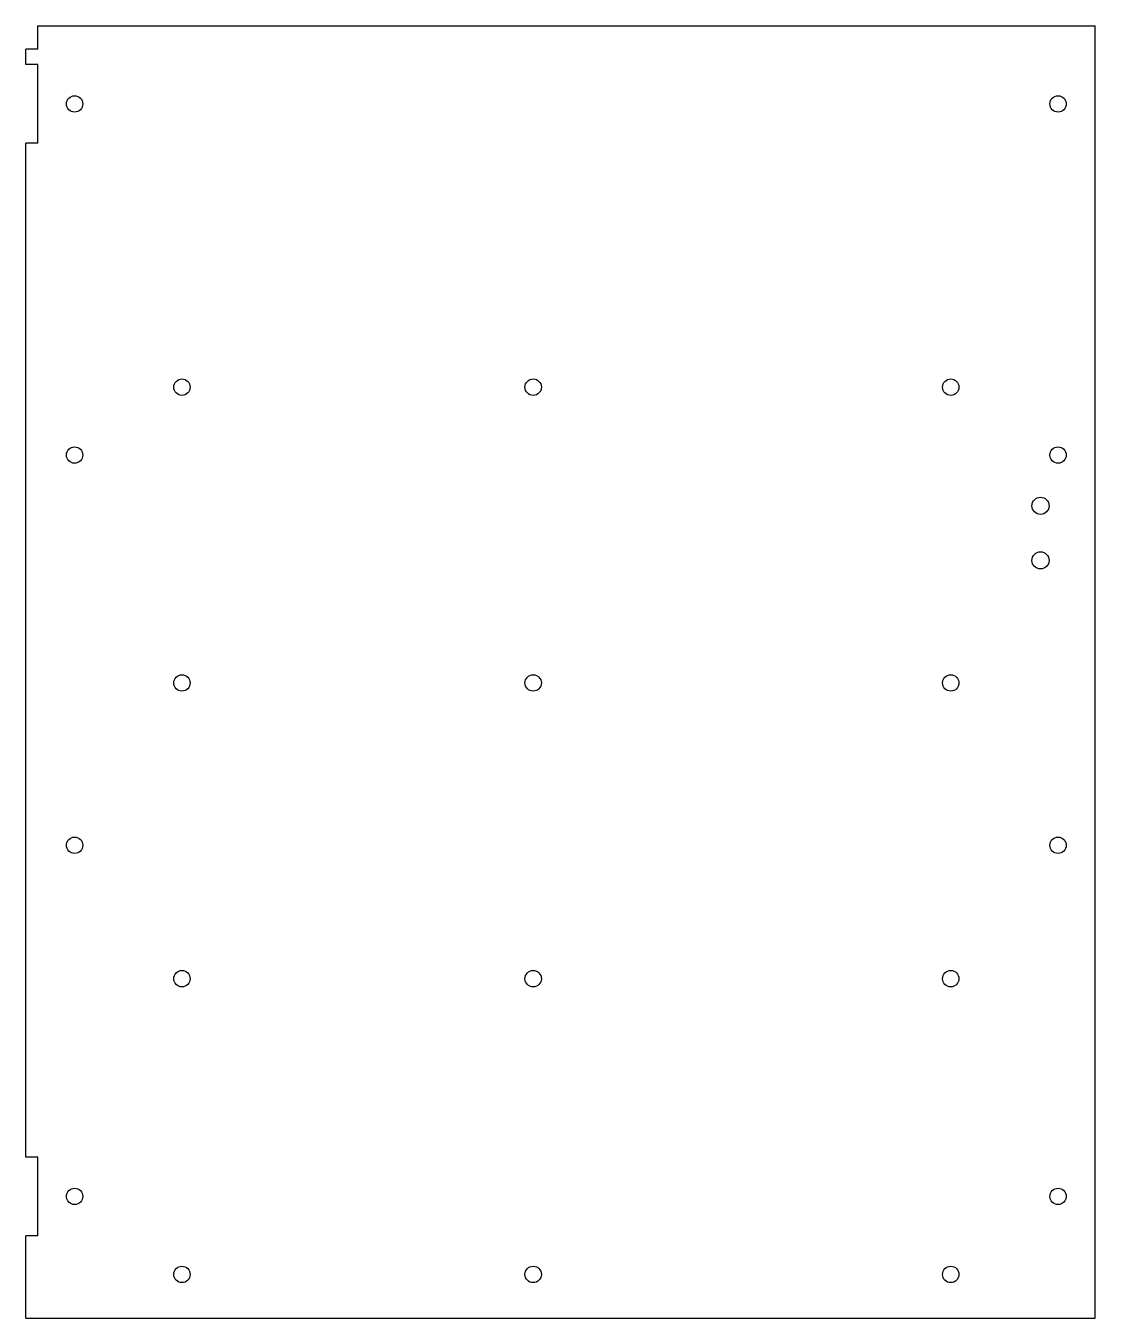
# Model space of a CAD drawing. Header units: millimetres. Extents: x 0 to 274, y 0 to 331.
import ezdxf

# ---------------------------------------------------------------- set-up
doc = ezdxf.new("R2010")
doc.units = ezdxf.units.MM

msp = doc.modelspace()

# ---------------------------------------------------------------- linework, layer by layer
for p, q in [((3.1, 325.2), (3.1, 331.2)), ((3.1, 331.2), (274, 331.2)), ((274, 0), (274, 331.2)), ((0, 321.3), (0, 325.2)), ((3.1, 325.2), (0, 325.2)), ((3.1, 321.3), (0, 321.3)), ((3.1, 301.1), (3.1, 321.3)), ((0, 41.3), (0, 301.1)), ((3.1, 301.1), (0, 301.1)), ((3.1, 41.3), (0, 41.3)), ((3.1, 21.1), (3.1, 41.3)), ((0, 0), (0, 21.1)), ((3.1, 21.1), (0, 21.1)), ((0, 0), (274, 0))]:
    msp.add_line(p, q)
for centre, radius in [((12.5, 311.2), 2.1), ((264.5, 311.2), 2.1), ((40, 238.6), 2.1), ((130, 238.6), 2.1), ((237, 238.6), 2.1), ((12.5, 221.2), 2.1), ((264.5, 221.2), 2.1), ((260, 208.2), 2.2), ((260, 194.2), 2.2), ((40, 162.8), 2.1), ((130, 162.8), 2.1), ((237, 162.8), 2.1), ((12.5, 121.2), 2.1), ((264.5, 121.2), 2.1), ((40, 87), 2.1), ((130, 87), 2.1), ((237, 87), 2.1), ((12.5, 31.2), 2.1), ((264.5, 31.2), 2.1), ((40, 11.2), 2.1), ((130, 11.2), 2.1), ((237, 11.2), 2.1)]:
    msp.add_circle(centre, radius)

doc.saveas('drawing.dxf')
